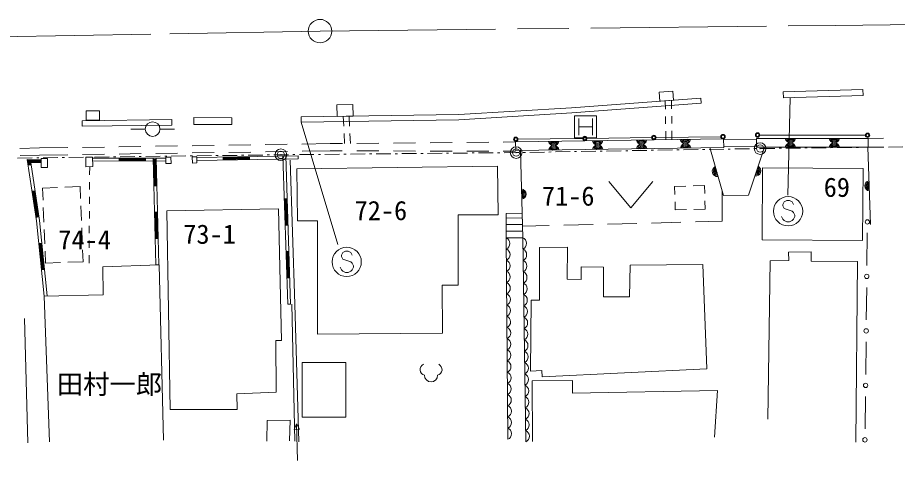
# Model space of a CAD drawing. Units: millimetres, scale not verified. Extents: x 40000 to 680000, y 20000 to 380000.
# Drawn here: x 146329 to 206446, y 237698 to 267928 of the extents above; entities that cross this region are included whole.
import ezdxf
from ezdxf.enums import TextEntityAlignment as Align

# ---------------------------------------------------------------- set-up
doc = ezdxf.new("R2010")
doc.units = ezdxf.units.MM
doc.header["$LTSCALE"] = 1000
doc.header["$PDMODE"] = 32
doc.header["$PDSIZE"] = 500
doc.linetypes.add('CHAIN', pattern=[18.5, 12, -1.5, 3.5, -1.5])
for name, color, linetype, lineweight in [('M-BGD', 7, 'Continuous', 13), ('M-BMK', 2, 'CHAIN', 13), ('M-BMK-ROW', 30, 'Continuous', 13), ('M-BMK-SRVR', 3, 'Continuous', 13), ('M-STR-HTXT', 7, 'Continuous', 13)]:
    doc.layers.add(name, color=color, linetype=linetype, lineweight=lineweight)
doc.layers.add('M-BMK-HTXT', color=7, linetype='Continuous')
doc.styles.add('ＭＳ ゴシック', font='')
doc.styles.get('ＭＳ ゴシック').set_extended_font_data('MS Gothic')

msp = doc.modelspace()

# ---------------------------------------------------------------- linework, layer by layer
at = {"layer": 'M-BGD'}
for p, q in [((190587, 262255), (190595, 261676)), ((191012, 262288), (191018, 261696)), ((193006, 262439), (193033, 262087)), ((165706, 261145), (165712, 260792)), ((168580, 261188), (168613, 260511)), ((168975, 261194), (169008, 260515)), ((184386, 259716), (184386, 261216)), ((184386, 261216), (185886, 261216)), ((184667, 261029), (184667, 259904)), ((185605, 261029), (185605, 259904)), ((185886, 261216), (185886, 259716)), ((190603, 261176), (190610, 260676)), ((191024, 261196), (191029, 260696)), ((154056, 260313), (155056, 260313)), ((156056, 260313), (157056, 260313)), ((184667, 260466), (185605, 260466)), ((168637, 260011), (168671, 259333)), ((169032, 260016), (169065, 259337)), ((185886, 259716), (184386, 259716)), ((185239, 259684), (189659, 259740)), ((189959, 259744), (194378, 259799)), ((190617, 260176), (190626, 259597)), ((191035, 260196), (191041, 259604)), ((197039, 259911), (204259, 259894)), ((153257, 259108), (154757, 259131)), ((155757, 259146), (157257, 259168)), ((158256, 259183), (159756, 259206)), ((160756, 259221), (162256, 259243)), ((163256, 259258), (164756, 259281)), ((165756, 259296), (167686, 259325)), ((167686, 259325), (168520, 259332)), ((169520, 259341), (171020, 259354)), ((172020, 259363), (173520, 259376)), ((174520, 259385), (176020, 259398)), ((177019, 259407), (178519, 259420)), ((179519, 259429), (180353, 259436)), ((180519, 259625), (184939, 259681)), ((194571, 259594), (196829, 259617)), ((194578, 259132), (196829, 259146)), ((204442, 259674), (205494, 259688)), ((146491, 258998), (147827, 259027)), ((146501, 258505), (147836, 258535)), ((147827, 259027), (149757, 259056)), ((147836, 258535), (149765, 258564)), ((150757, 259071), (152257, 259093)), ((150765, 258579), (152265, 258601)), ((153264, 258616), (154764, 258639)), ((155764, 258654), (157264, 258676)), ((158264, 258691), (159764, 258714)), ((160764, 258729), (162263, 258751)), ((163263, 258766), (164763, 258789)), ((165763, 258804), (167692, 258833)), ((167692, 258833), (168518, 258831)), ((169518, 258829), (171018, 258826)), ((172018, 258824), (173518, 258821)), ((174518, 258820), (176018, 258817)), ((177018, 258815), (178518, 258812)), ((179518, 258810), (180344, 258808)), ((180843, 252902), (180702, 258853)), ((193628, 259056), (194573, 255784)), ((196276, 255815), (197357, 259077)), ((204417, 259077), (204617, 253808)), ((204442, 259077), (205499, 259090)), ((147622, 254046), (146994, 258240)), ((146994, 258240), (147945, 258226)), ((147093, 257855), (147041, 258199)), ((147945, 258186), (147041, 258199)), ((147087, 258159), (147132, 257860)), ((147087, 258159), (147944, 258146)), ((147172, 257866), (147134, 258118)), ((147943, 258106), (147134, 258118)), ((147181, 258077), (147211, 257872)), ((147181, 258077), (147943, 258066)), ((147821, 254071), (147227, 258037)), ((147227, 258037), (147942, 258026)), ((147945, 258226), (147942, 258026)), ((147945, 258226), (147942, 258026)), ((151458, 258339), (151458, 258139)), ((151458, 258339), (156459, 258329)), ((151458, 258139), (156459, 258129)), ((153258, 258336), (153258, 258136)), ((153258, 258296), (155058, 258292)), ((153258, 258256), (155058, 258252)), ((153258, 258216), (155058, 258212)), ((153258, 258176), (155058, 258172)), ((155058, 258132), (155058, 258332)), ((155600, 258331), (155800, 258336)), ((155776, 251040), (155600, 258331)), ((155802, 258242), (155602, 258238)), ((155685, 256439), (155642, 258239)), ((155725, 256440), (155682, 258240)), ((155765, 256441), (155722, 258240)), ((155805, 256442), (155762, 258241)), ((155976, 251045), (155800, 258336)), ((156459, 258329), (156459, 258129)), ((158570, 258373), (165504, 258497)), ((158570, 258373), (158573, 258173)), ((158573, 258173), (165508, 258297)), ((160369, 258405), (160373, 258205)), ((160370, 258365), (162170, 258397)), ((160371, 258325), (162171, 258357)), ((160372, 258285), (162171, 258317)), ((160372, 258245), (162172, 258277)), ((162173, 258237), (162169, 258437)), ((164457, 258478), (164657, 258485)), ((164785, 248362), (164457, 258478)), ((164985, 248368), (164657, 258485)), ((165504, 258497), (165508, 258297)), ((147053, 257849), (147251, 257878)), ((151255, 257752), (151252, 257202)), ((151248, 256702), (151245, 256202)), ((186737, 256738), (188237, 254938)), ((188237, 254938), (189737, 256738)), ((148033, 256285), (149065, 256326)), ((148065, 255471), (148033, 256285)), ((149565, 256345), (150597, 256386)), ((150597, 256386), (150629, 255572)), ((155645, 256438), (155845, 256443)), ((191994, 256427), (191223, 256406)), ((191223, 256406), (191238, 255854)), ((193265, 256461), (192494, 256440)), ((193280, 255909), (193265, 256461)), ((194470, 254026), (194480, 256107)), ((147517, 256098), (147319, 256068)), ((147625, 254294), (147359, 256074)), ((147665, 254300), (147399, 256080)), ((147705, 254306), (147438, 256086)), ((147744, 254312), (147478, 256092)), ((151241, 255703), (151238, 255203)), ((164752, 255565), (164552, 255558)), ((164650, 253760), (164592, 255559)), ((164690, 253762), (164632, 255561)), ((164730, 253763), (164672, 255562)), ((164770, 253764), (164712, 255563)), ((194573, 255784), (196276, 255815)), ((148124, 253972), (148085, 254971)), ((150649, 255073), (150688, 254073)), ((191251, 255354), (191266, 254803)), ((193309, 254858), (193294, 255410)), ((198704, 255343), (198613, 255161)), ((198613, 255161), (198613, 255071)), ((198613, 255071), (198704, 254889)), ((198886, 255434), (198704, 255343)), ((199068, 255434), (198886, 255434)), ((199249, 255343), (199068, 255434)), ((199340, 255161), (199249, 255343)), ((147586, 254288), (147784, 254318)), ((151235, 254703), (151231, 254203)), ((155889, 254643), (155689, 254639)), ((155773, 252840), (155729, 254640)), ((155813, 252841), (155769, 254641)), ((155853, 252842), (155809, 254642)), ((155893, 252843), (155849, 254643)), ((191266, 254803), (192037, 254824)), ((192537, 254837), (193309, 254858)), ((198613, 254161), (198522, 254343)), ((198704, 254889), (199249, 254707)), ((199249, 254707), (199340, 254616)), ((199340, 254616), (199431, 254434)), ((199431, 254343), (199340, 254161)), ((199431, 254434), (199431, 254343)), ((148141, 248917), (147622, 254046)), ((148340, 248937), (147821, 254071)), ((151228, 253703), (151224, 253203)), ((164610, 253759), (164810, 253766)), ((179714, 254246), (180811, 254251)), ((179714, 253796), (180822, 253802)), ((180825, 253678), (182649, 253725)), ((183649, 253750), (185648, 253801)), ((186648, 253827), (188647, 253878)), ((189647, 253903), (191646, 253954)), ((192646, 253980), (194470, 254026)), ((198704, 254071), (198613, 254161)), ((198886, 253980), (198704, 254071)), ((199068, 253980), (198886, 253980)), ((199249, 254071), (199068, 253980)), ((199340, 254161), (199249, 254071)), ((148184, 252473), (148144, 253472)), ((150708, 253574), (150748, 252575)), ((179714, 253346), (180832, 253352)), ((204388, 253231), (204363, 251011)), ((147978, 252519), (147779, 252499)), ((148000, 250712), (147819, 252503)), ((148040, 250716), (147858, 252507)), ((148079, 250720), (147898, 252511)), ((148119, 250724), (147938, 252515)), ((151221, 252703), (151218, 252203)), ((155733, 252839), (155933, 252844)), ((179836, 239138), (179715, 252896)), ((181053, 238965), (180843, 252902)), ((148236, 251160), (148203, 251974)), ((150767, 252075), (150800, 251261)), ((164868, 251967), (164669, 251960)), ((164767, 250162), (164709, 251961)), ((164807, 250164), (164748, 251963)), ((164847, 250165), (164788, 251964)), ((164887, 250166), (164828, 251965)), ((168725, 251978), (168543, 251887)), ((168906, 251978), (168725, 251978)), ((169088, 251887), (168906, 251978)), ((151214, 251703), (151211, 251154)), ((168543, 251887), (168452, 251705)), ((168452, 251705), (168452, 251614)), ((168452, 251614), (168543, 251432)), ((168543, 251432), (169088, 251250)), ((169179, 251705), (169088, 251887)), ((147960, 250708), (148159, 250728)), ((149268, 251200), (148236, 251160)), ((150800, 251261), (149767, 251220)), ((155776, 251040), (155976, 251045)), ((168452, 250705), (168361, 250887)), ((168543, 250614), (168452, 250705)), ((169088, 251250), (169179, 251159)), ((169179, 250705), (169088, 250614)), ((169179, 251159), (169270, 250978)), ((169270, 250887), (169179, 250705)), ((169270, 250978), (169270, 250887)), ((164727, 250161), (164927, 250167)), ((168725, 250523), (168543, 250614)), ((168906, 250523), (168725, 250523)), ((169088, 250614), (168906, 250523)), ((204346, 249511), (204321, 247291)), ((148141, 248917), (148340, 248937)), ((148517, 238974), (148141, 248917)), ((164785, 248362), (164985, 248368)), ((165277, 239005), (165063, 248357)), ((147022, 238902), (146803, 247377)), ((204304, 245791), (204278, 243570)), ((204261, 242070), (204236, 239850)), ((165217, 239817), (165394, 240197)), ((165463, 237698), (165394, 240197)), ((165394, 240197), (165592, 239828)), ((165592, 239828), (165217, 239817))]:
    msp.add_line(p, q, dxfattribs=at)
for points in [[(190224, 262228), (191150, 262298), (191105, 262901), (190178, 262831)], [(198642, 262850), (204094, 263016), (204107, 262613), (198654, 262447)], [(151024, 260920), (151924, 260920), (151924, 261570), (151024, 261570)], [(168158, 261182), (169259, 261199), (169247, 261989), (168146, 261972)], [(150743, 260891), (156860, 260963), (156865, 260579), (150748, 260507)], [(158382, 261098), (160968, 261088), (160966, 260621), (158380, 260631)], [(180353, 259436), (194570, 259659), (194579, 259071), (180363, 258847)], [(196829, 259674), (204442, 259674), (204442, 259077), (196829, 259077)], [(147945, 258308), (148365, 258308), (148365, 257694), (147945, 257694)], [(150982, 258395), (151458, 258401), (151466, 257754), (150990, 257748)], [(156457, 258402), (156808, 258411), (156819, 257975), (156468, 257965)], [(158260, 258423), (158568, 258433), (158581, 258009), (158273, 258000)], [(165404, 257600), (179125, 257777), (179156, 254453), (176425, 254453), (176423, 249650), (175333, 249650), (175356, 246394), (166819, 246316), (166830, 254043), (165455, 254051)], [(197201, 252745), (204070, 252700), (204102, 257632), (197233, 257677)], [(156757, 241178), (156521, 254730), (164155, 254865), (164359, 245885), (163964, 245885), (163995, 242354), (161316, 242250), (161329, 241178)], [(179715, 252896), (180843, 252902), (180803, 254586), (179714, 254554)], [(181995, 248635), (181414, 248645), (181372, 243785), (182141, 243826), (182172, 243411), (193431, 243957), (193146, 251078), (188181, 251016), (188140, 248866), (186353, 248866), (186353, 250891), (184842, 250922), (184842, 250050), (183876, 250060), (183908, 252252), (181997, 252231)], [(165775, 244388), (165775, 240659), (168755, 240659), (168755, 244388)]]:
    msp.add_lwpolyline(points, close=True, dxfattribs=at)
for points in [[(165706, 261145), (176475, 261308), (184176, 261768), (193006, 262439)], [(165712, 260792), (176488, 260955), (184200, 261416), (193033, 262087)], [(165554, 238974), (165268, 248371), (164946, 258187)], [(197586, 240517), (197747, 251319), (199023, 251347), (199009, 251914), (200560, 251942), (200560, 251291), (203717, 251280), (203596, 238942)], [(148141, 248917), (152176, 248995), (152145, 250911), (156012, 251048), (156294, 239083)], [(181512, 238990), (181480, 243139), (184236, 243144), (184256, 242280), (194162, 242474), (193948, 239282)], [(164917, 239043), (164958, 240455), (163390, 240424), (163348, 239012)]]:
    msp.add_lwpolyline(points, dxfattribs=at)
for centre, radius in [((155556, 260313), 500), ((180369, 259623), 150), ((180369, 259623), 120), ((180369, 259623), 100), ((185089, 259683), 150), ((185089, 259683), 120), ((185089, 259683), 100), ((189809, 259742), 150), ((189809, 259742), 120), ((189809, 259742), 100), ((194528, 259801), 150), ((194528, 259801), 120), ((194528, 259801), 100), ((196889, 259912), 150), ((196889, 259912), 120), ((196889, 259912), 100), ((204409, 259894), 150), ((204409, 259894), 120), ((204409, 259894), 100), ((198977, 254707), 1000), ((204396, 253981), 150), ((168816, 251250), 1000), ((204354, 250261), 150), ((204312, 246541), 150), ((204270, 242820), 150), ((204228, 239100), 150)]:
    msp.add_circle(centre, radius, dxfattribs=at)
for centre, radius, start, end in [((182961, 259531), 354, 189.69643, 352.10161), ((182972, 258834), 354, 9.69643, 172.10161), ((182961, 259531), 283, 191.92047, 349.87757), ((182972, 258834), 283, 11.92047, 169.87757), ((182961, 259531), 212, 195.66679, 346.13124), ((182961, 259531), 142, 203.37852, 338.41951), ((182961, 259531), 100, 213.69619, 328.10185), ((185961, 259578), 354, 189.69643, 352.10161), ((185972, 258881), 354, 9.69643, 172.10161), ((185961, 259578), 283, 191.92047, 349.87757), ((185972, 258881), 283, 11.92047, 169.87757), ((185961, 259578), 212, 195.66679, 346.13124), ((185961, 259578), 142, 203.37852, 338.41951), ((185961, 259578), 100, 213.69619, 328.10185), ((188961, 259625), 354, 189.69643, 352.10161), ((188972, 258928), 354, 9.69643, 172.10161), ((188961, 259625), 283, 191.92047, 349.87757), ((188972, 258928), 283, 11.92047, 169.87757), ((188961, 259625), 212, 195.66679, 346.13124), ((188972, 258928), 212, 15.66679, 166.13124), ((188961, 259625), 142, 203.37852, 338.41951), ((188961, 259625), 100, 213.69619, 328.10185), ((191960, 259672), 354, 189.69643, 352.10161), ((191971, 258975), 354, 9.69643, 172.10161), ((191960, 259672), 283, 191.92047, 349.87757), ((191971, 258975), 283, 11.92047, 169.87757), ((191960, 259672), 212, 195.66679, 346.13124), ((191971, 258975), 212, 15.66679, 166.13124), ((191960, 259672), 142, 203.37852, 338.41951), ((191971, 258975), 142, 23.37852, 158.41951), ((191960, 259672), 100, 213.69619, 328.10185), ((199136, 259729), 354, 188.79741, 351.20259), ((199136, 259023), 354, 8.79741, 171.20259), ((199136, 259729), 283, 191.02145, 348.97855), ((199136, 259023), 283, 11.02145, 168.97855), ((199136, 259729), 212, 194.76778, 345.23222), ((199136, 259023), 212, 14.76778, 165.23222), ((199136, 259729), 142, 202.47951, 337.52049), ((199136, 259023), 142, 22.47951, 157.52049), ((199136, 259729), 100, 212.79717, 327.20283), ((199136, 259023), 100, 32.79717, 147.20283), ((202136, 259729), 354, 188.79741, 351.20259), ((202136, 259023), 354, 8.79741, 171.20259), ((202136, 259729), 283, 191.02145, 348.97855), ((202136, 259023), 283, 11.02145, 168.97855), ((202136, 259729), 212, 194.76778, 345.23222), ((202136, 259023), 212, 14.76778, 165.23222), ((202136, 259729), 142, 202.47951, 337.52049), ((202136, 259023), 142, 22.47951, 157.52049), ((202136, 259729), 100, 212.79717, 327.20283), ((202136, 259023), 100, 32.79717, 147.20283), ((182972, 258834), 212, 15.66679, 166.13124), ((182972, 258834), 142, 23.37852, 158.41951), ((182972, 258834), 100, 33.69619, 148.10185), ((185972, 258881), 212, 15.66679, 166.13124), ((185972, 258881), 142, 23.37852, 158.41951), ((185972, 258881), 100, 33.69619, 148.10185), ((188972, 258928), 142, 23.37852, 158.41951), ((188972, 258928), 100, 33.69619, 148.10185), ((191971, 258975), 100, 33.69619, 148.10185), ((194152, 257435), 354, 114.91414, 277.31932), ((194152, 257435), 283, 117.13818, 275.09528), ((194152, 257435), 212, 120.88451, 271.34895), ((194152, 257435), 142, 128.59624, 263.63722), ((194152, 257435), 100, 138.9139, 253.31956), ((196765, 257463), 354, 260.47729, 62.88247), ((196765, 257463), 283, 262.70133, 60.65843), ((196765, 257463), 212, 266.44766, 56.91211), ((196765, 257463), 142, 274.15939, 49.20038), ((196765, 257463), 100, 284.47705, 38.88271), ((204571, 256445), 354, 100.97596, 263.38114), ((204571, 256445), 283, 103.2, 261.1571), ((180719, 255876), 354, 280.1522, 82.55738), ((180719, 255876), 283, 282.37624, 80.33334), ((204571, 256445), 212, 106.94632, 257.41077), ((204571, 256445), 142, 114.65805, 249.69904), ((204571, 256445), 100, 124.97572, 239.38138), ((180719, 255876), 212, 286.12256, 76.58701), ((180719, 255876), 142, 293.83429, 68.87528), ((180719, 255876), 100, 304.15196, 58.55762), ((179551, 252512), 417, 294.1227, 66.88651), ((180674, 252512), 425, 295.1624, 66.56675), ((179558, 251748), 417, 294.1227, 66.88651), ((180686, 251738), 425, 295.1624, 66.56675), ((179564, 250983), 417, 294.1227, 66.88651), ((180698, 250963), 425, 295.1624, 66.56675), ((179571, 250219), 417, 294.1227, 66.88651), ((180709, 250189), 425, 295.1624, 66.56675), ((179578, 249455), 417, 294.1227, 66.88651), ((180721, 249415), 425, 295.1624, 66.56675), ((179584, 248690), 417, 294.1227, 66.88651), ((180733, 248641), 425, 295.1624, 66.56675), ((179591, 247926), 417, 294.1227, 66.88651), ((180744, 247866), 425, 295.1624, 66.56675), ((179598, 247162), 417, 294.1227, 66.88651), ((180756, 247092), 425, 295.1624, 66.56675), ((179605, 246397), 417, 294.1227, 66.88651), ((180768, 246318), 425, 295.1624, 66.56675), ((179611, 245633), 417, 294.1227, 66.88651), ((180779, 245544), 425, 295.1624, 66.56675), ((179618, 244869), 417, 294.1227, 66.88651), ((180791, 244769), 425, 295.1624, 66.56675), ((174233, 243896), 402, 116.08703, 255.33416), ((174929, 243896), 402, 284.66584, 63.91297), ((179625, 244104), 417, 294.1227, 66.88651), ((180803, 243995), 425, 295.1624, 66.56675), ((174581, 243508), 450, 180, 0), ((179632, 243340), 417, 294.1227, 66.88651), ((180814, 243221), 425, 295.1624, 66.56675), ((179638, 242576), 417, 294.1227, 66.88651), ((180826, 242447), 425, 295.1624, 66.56675), ((179645, 241812), 417, 294.1227, 66.88651), ((180838, 241672), 425, 295.1624, 66.56675), ((179652, 241047), 417, 294.1227, 66.88651), ((180849, 240898), 425, 295.1624, 66.56675), ((179659, 240283), 417, 294.1227, 66.88651), ((180861, 240124), 425, 295.1624, 66.56675), ((179665, 239519), 417, 294.1227, 66.88651), ((180873, 239350), 425, 295.1624, 66.56675)]:
    msp.add_arc(centre, radius, start, end, dxfattribs=at)
at = {"layer": 'M-BMK'}
msp.add_lwpolyline([(66912, 265195), (106443, 265962), (156735, 266827), (166994, 267004), (202242, 267394), (248751, 267862), (267014, 267928), (293417, 267858), (315477, 267654), (331536, 267418), (352407, 266611), (367128, 265884), (402274, 264354), (467196, 261610), (530733, 259483), (567419, 258126)], dxfattribs=at)
at = {"layer": 'M-BMK-ROW'}
for p, q in [((205828, 259094), (206828, 259106)), ((159882, 258507), (160032, 258509)), ((160332, 258513), (161332, 258525)), ((161632, 258529), (161782, 258531)), ((162082, 258535), (163082, 258547)), ((163382, 258551), (163532, 258553)), ((163832, 258557), (164319, 258563)), ((164319, 258563), (164831, 258568)), ((165131, 258571), (165281, 258572)), ((165581, 258575), (166581, 258584)), ((166881, 258587), (167031, 258589)), ((167331, 258591), (168331, 258601)), ((168631, 258604), (168781, 258605)), ((169081, 258608), (170081, 258617)), ((170381, 258620), (170531, 258622)), ((170831, 258625), (171831, 258634)), ((172131, 258637), (172281, 258638)), ((172581, 258641), (173581, 258651)), ((173881, 258653), (174031, 258655)), ((174331, 258658), (175331, 258667)), ((175631, 258670), (175781, 258671)), ((176081, 258674), (177081, 258684)), ((177381, 258686), (177531, 258688)), ((177831, 258691), (178831, 258700)), ((179131, 258703), (179281, 258704)), ((179581, 258707), (180395, 258715)), ((180395, 258715), (180581, 258718)), ((180881, 258723), (181031, 258725)), ((181331, 258730), (182330, 258747)), ((182630, 258752), (182780, 258754)), ((183080, 258759), (184080, 258776)), ((184380, 258781), (184530, 258783)), ((184830, 258788), (185830, 258804)), ((186130, 258809), (186280, 258812)), ((186580, 258817), (187580, 258833)), ((187880, 258838), (188030, 258841)), ((188330, 258846), (189330, 258862)), ((189630, 258867), (189779, 258870)), ((190079, 258875), (191079, 258891)), ((191379, 258896), (191529, 258898)), ((191829, 258903), (192829, 258920)), ((193129, 258925), (193279, 258927)), ((193579, 258932), (194579, 258949)), ((194879, 258954), (195029, 258956)), ((195329, 258961), (196329, 258978)), ((196629, 258982), (196779, 258985)), ((197078, 258990), (198078, 259002)), ((198378, 259005), (198528, 259007)), ((198828, 259011), (199828, 259022)), ((200128, 259026), (200278, 259028)), ((200578, 259031), (201578, 259043)), ((201878, 259047), (202028, 259049)), ((202328, 259052), (203328, 259064)), ((203628, 259068), (203778, 259069)), ((204078, 259073), (205078, 259085)), ((205378, 259088), (205528, 259090)), ((146333, 258337), (147333, 258349)), ((147633, 258353), (147783, 258355)), ((148083, 258359), (149083, 258371)), ((149383, 258375), (149533, 258377)), ((149833, 258381), (150833, 258393)), ((151133, 258397), (151283, 258399)), ((151582, 258403), (152582, 258415)), ((152882, 258419), (153032, 258421)), ((153332, 258425), (154332, 258437)), ((154632, 258441), (154782, 258443)), ((155082, 258447), (156082, 258459)), ((156382, 258463), (156532, 258465)), ((156832, 258469), (157832, 258481)), ((158132, 258485), (158282, 258487)), ((158582, 258491), (159582, 258503))]:
    msp.add_line(p, q, dxfattribs=at)
for centre in [(180395, 258715), (197065, 258990), (164319, 258563)]:
    msp.add_circle(centre, 400, dxfattribs=at)
for p in [(197065, 258990), (164319, 258563), (180395, 258715)]:
    msp.add_point(p, dxfattribs=at)
at = {"layer": 'M-BMK-SRVR'}
msp.add_circle((166994, 267004), 800, dxfattribs=at)
at = {"layer": 'M-STR-HTXT'}
for p, q in [((198961, 255813), (199119, 262461)), ((165712, 260792), (168208, 252442))]:
    msp.add_line(p, q, dxfattribs=at)

# ---------------------------------------------------------------- texts
at = {"layer": 'M-BGD', "style": 'ＭＳ ゴシック'}
msp.add_text('田村一郎', height=1320, dxfattribs=at).set_placement((152604, 242896), align=Align.MIDDLE_CENTER)
at = {"layer": 'M-BMK-HTXT', "style": 'ＭＳ ゴシック'}
for s, p in [('69', (202308, 255293)), ('71-6', (183952, 254691)), ('72-6', (171152, 253702)), ('73-1', (159445, 252089)), ('74-4', (150910, 251704))]:
    msp.add_text(s, height=1320, dxfattribs=at).set_placement(p, align=Align.BOTTOM_CENTER)

doc.saveas('drawing.dxf')
